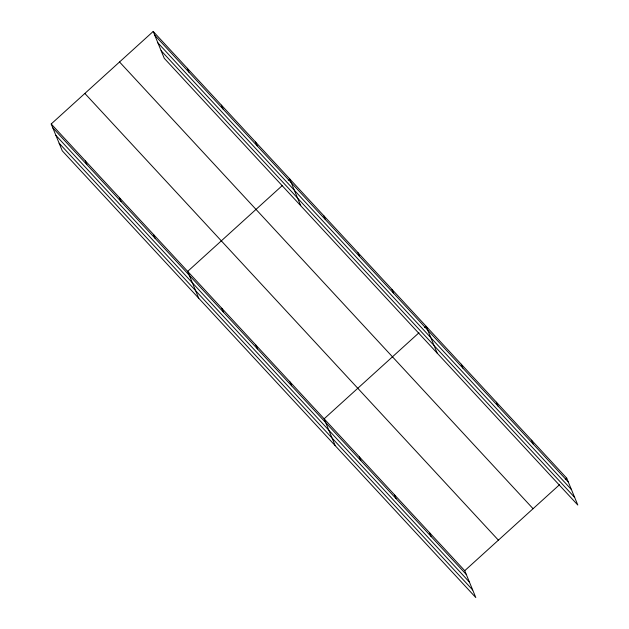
<?xml version="1.0" encoding="UTF-8"?>
<svg xmlns="http://www.w3.org/2000/svg" width="629" height="629" viewBox="0 0 629 629"><rect width="100%" height="100%" fill="white"/><g stroke="black" fill="none" stroke-linecap="round" stroke-linejoin="round"><path stroke-width="0.94" d="M51.201 123.976L464.737 570.692L475.799 597.55L62.271 150.826L51.201 123.976L153.201 31.45L566.729 478.174L577.799 505.024L164.263 58.308L153.201 31.45M282.5 185.366L187.67 271.39L198.74 298.248M288.231 180.169L289.662 178.864L300.733 205.722M418.969 332.78L324.132 418.812L335.202 445.662M424.693 327.583L426.132 326.286L437.194 353.136M464.737 570.692L559.566 484.668M565.298 479.471L566.729 478.174M154.773 35.263L568.301 481.987M157.903 42.866L571.439 489.59M161.134 50.705L574.662 497.421M119.541 61.98L533.07 508.704M84.86 93.446L498.388 540.162M52.773 127.789L466.309 574.513M55.91 135.392L469.438 582.116M59.142 143.223L472.67 589.947M531.576 440.198L533.148 444.019M496.43 402.23L498.003 406.043M461.277 364.254L462.85 368.075M392.009 289.434L393.581 293.248M357.893 252.575L359.466 256.396M323.778 215.723L325.35 219.537M429.583 532.724L431.156 536.537M255.547 142.012L257.119 145.826M394.43 494.756L396.003 498.569M221.432 105.161L223.004 108.974M359.285 456.78L360.857 460.601M187.316 68.302L188.889 72.123M290.016 381.952L291.589 385.774M255.901 345.101L257.473 348.922M221.785 308.249L223.358 312.063M153.555 234.538L155.127 238.352M119.439 197.687L121.012 201.5M85.316 160.827L86.888 164.649"/></g></svg>
